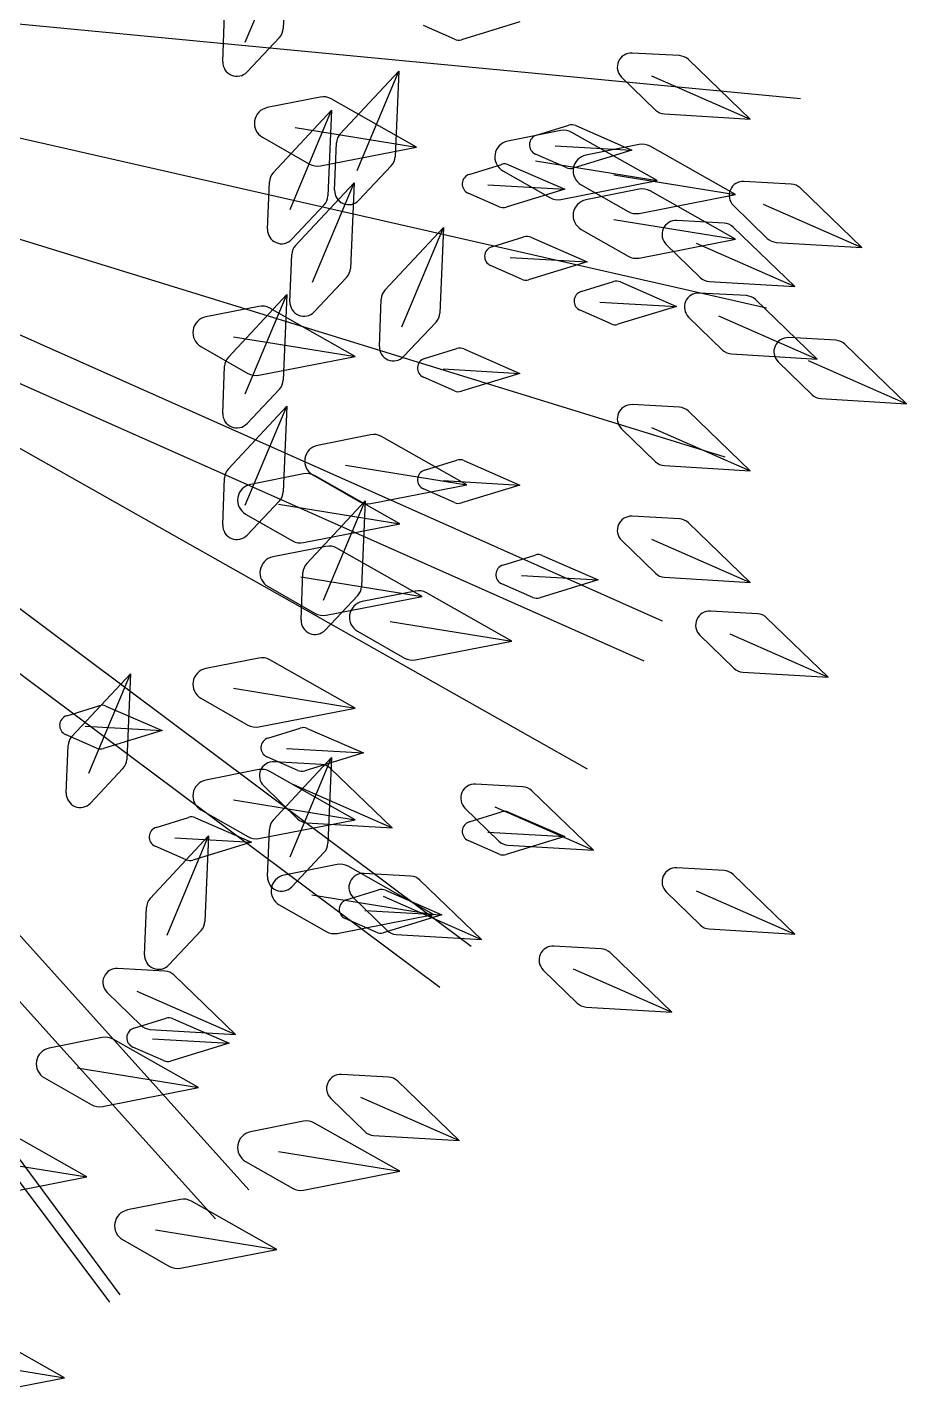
# Model space of a CAD drawing. Extents: x -12.91 to -11.7, y 14.08 to 15.22.
# Drawn here: x -12.0614 to -11.7969, y 14.2119 to 14.624 of the extents above; entities that cross this region are included whole.
import ezdxf

# ---------------------------------------------------------------- set-up
doc = ezdxf.new("R2010")
doc.units = 0
doc.header["$MEASUREMENT"] = 0
doc.layers.get('0').update_dxf_attribs({"linetype": 'CONTINUOUS'})

msp = doc.modelspace()

# ---------------------------------------------------------------- linework, layer by layer
at = {"color": 104}
for p, q in [((-12.33530428851363, 14.65236268075746), (-11.99477962485898, 14.27417172769461)), ((-11.83908811837591, 14.53942483931555), (-12.33530428851363, 14.65236268075746)), ((-11.82885327703006, 14.60243456740467), (-12.21049867129518, 14.63891987456681)), ((-12.32392600738291, 14.62374358559562), (-11.93733681258044, 14.33517609271335)), ((-12.03352623519254, 14.24258780345355), (-12.26178298204773, 14.55061903907354))]:
    msp.add_line(p, q, dxfattribs=at)
at = {"color": 102}
for p, q in [((-12.33530428851363, 14.65236268075746), (-11.87039541012623, 14.44537191204477)), ((-11.92792421877982, 14.3473595294305), (-12.33530428851363, 14.65236268075746))]:
    msp.add_line(p, q, dxfattribs=at)
at = {"color": 106}
for p, q in [((-11.99583853649932, 14.6195478064454), (-11.98331761372834, 14.64942293025334)), ((-11.98331761372834, 14.64942293025334), (-11.98442260184082, 14.62364788794802)), ((-12.00260508986734, 14.61362290017123), (-12.00205097803768, 14.6278484663945)), ((-11.93293064540732, 14.62038583255359), (-11.94223600064471, 14.62448648513795)), ((-11.91321293825304, 14.6256527875922), (-11.93083439993743, 14.62026181738037)), ((-11.9855642636074, 14.62093874175708), (-11.99531828468984, 14.61056893709944)), ((-11.86526726863991, 14.61545144981229), (-11.87948130583643, 14.61624827004938)), ((-11.96727853837166, 14.59193202454445), (-11.94967622866211, 14.6107928967265)), ((-11.96219715143308, 14.58091777291856), (-11.94967622866211, 14.6107928967265)), ((-11.94967622866211, 14.6107928967265), (-11.95078121677459, 14.58501785442119)), ((-11.84401567158463, 14.59635260030325), (-11.86257337597611, 14.61427424677582)), ((-11.88265918881285, 14.60901464855479), (-11.87245736741417, 14.59908506576185)), ((-11.8736727479667, 14.60938158146235), (-11.84401567158463, 14.59635260030325)), ((-11.97328048397963, 14.60298306710173), (-11.98923608595039, 14.59979943171247)), ((-11.94430338142064, 14.58792845877952), (-11.96996302769009, 14.60245097374517)), ((-11.98746335388394, 14.58017505944571), (-11.96986104417438, 14.59903593162777)), ((-11.98238196694536, 14.56916080781983), (-11.96986104417438, 14.59903593162777)), ((-11.96986104417438, 14.59903593162777), (-11.97096603228687, 14.57326088932245)), ((-11.90827234572422, 14.59149074252024), (-11.89856011072426, 14.59450362787971)), ((-11.89646339618336, 14.59438781434512), (-11.87957155318682, 14.58702275406536)), ((-11.8697681007398, 14.59789733302672), (-11.84401567158463, 14.59635260030325)), ((-11.99068352103483, 14.59088659787806), (-11.97655536893963, 14.58281739191974)), ((-11.98084504924296, 14.59386278820072), (-11.94430338142064, 14.58792845877952)), ((-11.90095144203642, 14.5929056711183), (-11.91690704400718, 14.58972203572904)), ((-11.87197433947744, 14.57785106279609), (-11.89763398574689, 14.59237357776174)), ((-11.97324001970195, 14.58227232448106), (-11.94430338142064, 14.58792845877952)), ((-11.96896370480111, 14.5749928666444), (-11.96840959297145, 14.58921843286766)), ((-11.90267154479899, 14.58834402608522), (-11.87957155318682, 14.58702275406536)), ((-11.87957155318682, 14.58702275406536), (-11.8971930148712, 14.58163178385353)), ((-11.87740244531699, 14.58870676703847), (-11.89335804728776, 14.5855231316492)), ((-11.84842534275801, 14.57365215871625), (-11.87408498902746, 14.5881746736819)), ((-11.95192287854118, 14.58230870823025), (-11.9616768996236, 14.5719389035726)), ((-11.9284571612365, 14.5797337774215), (-11.91874492623653, 14.58274666278097)), ((-11.91664821169563, 14.58263084924638), (-11.89975636869909, 14.57526578896662)), ((-11.89928926034109, 14.58175579902676), (-11.90859461557847, 14.58585645161112)), ((-11.90851600729975, 14.58378539221729), (-11.87197433947744, 14.57785106279609)), ((-11.91835447909162, 14.58080920189463), (-11.90422632699643, 14.57273999593631)), ((-11.90091097775874, 14.57219492849763), (-11.87197433947744, 14.57785106279609)), ((-11.88496701058033, 14.57958648813746), (-11.84842534275801, 14.57365215871625)), ((-11.98914852031339, 14.56323590154566), (-11.98859440848372, 14.57746146776892)), ((-11.98073506910696, 14.5583406796551), (-11.96313275939739, 14.57720155183715)), ((-11.97565368216837, 14.54732642802922), (-11.96313275939739, 14.57720155183715)), ((-11.96313275939739, 14.57720155183715), (-11.96423774750988, 14.55142650953184)), ((-11.91947407585337, 14.56999883392802), (-11.92877943109075, 14.57409948651238)), ((-11.92285636031126, 14.57658706098648), (-11.89975636869909, 14.57526578896662)), ((-11.89975636869909, 14.57526578896662), (-11.91737783038347, 14.5698748187548)), ((-11.89480548237219, 14.5766102978148), (-11.880677330277, 14.56854109185647)), ((-11.87740244531699, 14.57527023282442), (-11.89335804728776, 14.57208659743515)), ((-11.87736198103931, 14.56799602441779), (-11.84842534275801, 14.57365215871625)), ((-11.84842534275801, 14.5602156245022), (-11.87408498902746, 14.57473813946785)), ((-11.83162588357368, 14.57682141628545), (-11.8458399207702, 14.57761823652254)), ((-11.8103742865184, 14.55772256677641), (-11.82893199090988, 14.57564421324899)), ((-11.97210769405345, 14.57055174313151), (-11.98186171513588, 14.56018193847387)), ((-11.84901780374662, 14.57038461502795), (-11.83881598234794, 14.56045503223501)), ((-11.84003136290046, 14.57075154793552), (-11.8103742865184, 14.55772256677641)), ((-11.88496701058033, 14.56614995392341), (-11.84842534275801, 14.5602156245022)), ((-11.85181069908595, 14.56506445118672), (-11.86602473628247, 14.5658612714238)), ((-11.9538219688177, 14.54490414544106), (-11.93621965910815, 14.56376501762311)), ((-11.94874058187913, 14.53388989381517), (-11.93621965910815, 14.56376501762311)), ((-11.93621965910815, 14.56376501762311), (-11.93732464722063, 14.53798997531779)), ((-11.89480548237219, 14.56317376360075), (-11.880677330277, 14.55510455764242)), ((-11.83055910203067, 14.54596560167767), (-11.84911680642215, 14.56388724815025)), ((-11.92172887645952, 14.55789939763089), (-11.91201664145955, 14.56091228299036)), ((-11.90991992691865, 14.56079646945577), (-11.89302808392211, 14.55343140917602)), ((-11.87736198103931, 14.55455949020374), (-11.84842534275801, 14.5602156245022)), ((-11.86920261925889, 14.55862764992921), (-11.85900079786022, 14.54869806713627)), ((-11.86021617841274, 14.55899458283678), (-11.83055910203067, 14.54596560167767)), ((-11.83612671567356, 14.55926729949988), (-11.8103742865184, 14.55772256677641)), ((-11.98242023553641, 14.54140152175505), (-11.98186612370674, 14.55562708797832)), ((-11.91612807553428, 14.55475268119587), (-11.89302808392211, 14.55343140917602)), ((-11.89302808392211, 14.55343140917602), (-11.91064954560649, 14.54804043896419)), ((-11.91274579107639, 14.54816445413741), (-11.92205114631376, 14.55226510672177)), ((-11.96537940927647, 14.5487173633409), (-11.97513343035889, 14.53834755868325)), ((-11.89481577617027, 14.54446286341684), (-11.8851035411703, 14.54747574877631)), ((-11.8830068266294, 14.54735993524173), (-11.86611498363286, 14.53999487496197)), ((-11.85631153118584, 14.54751033440114), (-11.83055910203067, 14.54596560167767)), ((-12.00091992343789, 14.5247493534742), (-11.98331761372834, 14.54361022565626)), ((-11.99583853649932, 14.51373510184832), (-11.98331761372834, 14.54361022565626)), ((-11.98331761372834, 14.54361022565626), (-11.98442260184082, 14.51783518335094)), ((-11.95550713524715, 14.527964987541), (-11.95495302341749, 14.54219055376427)), ((-11.88921497524503, 14.54131614698182), (-11.86611498363286, 14.53999487496197)), ((-11.84508241430897, 14.54323007139611), (-11.85929645150549, 14.54402689163319)), ((-11.82383081725369, 14.52413122188707), (-11.84238852164517, 14.54205286835963)), ((-11.99178324770699, 14.53999931881976), (-12.00773884967775, 14.53681568343049)), ((-11.962806145148, 14.52494471049755), (-11.98846579141745, 14.53946722546319)), ((-11.88583269078713, 14.53472791992336), (-11.89513804602452, 14.53882857250772)), ((-11.86611498363286, 14.53999487496197), (-11.88373644531724, 14.53460390475014)), ((-11.86247433448191, 14.5367932701386), (-11.85227251308323, 14.52686368734567)), ((-11.85348789363576, 14.53716020304617), (-11.82383081725369, 14.52413122188707)), ((-11.93846630898721, 14.53528082912685), (-11.94822033006965, 14.52491102446921)), ((-11.99934781297032, 14.53087903991875), (-11.962806145148, 14.52494471049755)), ((-11.81816931401972, 14.52979353718206), (-11.83238335121624, 14.53059035741914)), ((-11.79691771696444, 14.51069468767301), (-11.81547542135592, 14.52861633414559)), ((-12.00918628476219, 14.52790284959609), (-11.99505813266699, 14.51983364363776)), ((-11.9917427834293, 14.51928857619909), (-11.962806145148, 14.52494471049755)), ((-11.94191373079046, 14.52430807144999), (-11.93220149579049, 14.52732095680945)), ((-11.93010478124959, 14.52720514327487), (-11.91321293825304, 14.51984008299511)), ((-11.84958324640885, 14.52567595461054), (-11.82383081725369, 14.52413122188707)), ((-12.00260508986734, 14.50781019557415), (-12.00205097803768, 14.52203576179742)), ((-11.93631292986522, 14.52116135501497), (-11.91321293825304, 14.51984008299511)), ((-11.83556123419266, 14.52335673592455), (-11.82535941279399, 14.51342715313162)), ((-11.82657479334651, 14.52372366883212), (-11.79691771696444, 14.51069468767301)), ((-11.93293064540732, 14.51457312795651), (-11.94223600064471, 14.51867378054087)), ((-11.91321293825304, 14.51984008299511), (-11.93083439993743, 14.51444911278329)), ((-11.9855642636074, 14.51512603716), (-11.99531828468984, 14.50475623250236)), ((-11.82267014611961, 14.51223942039649), (-11.79691771696444, 14.51069468767301)), ((-12.00091992343789, 14.49115800858485), (-11.98331761372834, 14.51001888076691)), ((-11.99583853649932, 14.48014375695897), (-11.98331761372834, 14.51001888076691)), ((-11.98331761372834, 14.51001888076691), (-11.98442260184082, 14.48424383846159)), ((-11.86526726863991, 14.50963874521521), (-11.87948130583643, 14.51043556545229)), ((-11.84401567158463, 14.49053989570616), (-11.86257337597611, 14.50846154217873)), ((-11.8736727479667, 14.50356887686527), (-11.84401567158463, 14.49053989570616)), ((-11.95814186264075, 14.50136928529292), (-11.97409746461152, 14.49818564990366)), ((-11.92916476008177, 14.48631467697071), (-11.95482440635122, 14.50083719193636)), ((-11.88265918881285, 14.5032019439577), (-11.87245736741417, 14.49327236116476)), ((-11.96570642790409, 14.49224900639191), (-11.92916476008177, 14.48631467697071)), ((-11.94191373079046, 14.49071672656064), (-11.93220149579049, 14.49372961192011)), ((-11.93010478124959, 14.49361379838552), (-11.91321293825304, 14.48624873810576)), ((-11.8697681007398, 14.49208462842963), (-11.84401567158463, 14.49053989570616)), ((-12.00260508986734, 14.4742188506848), (-12.00205097803768, 14.48844441690807)), ((-11.97832667815303, 14.48961232019419), (-11.99428228012379, 14.48642868480492)), ((-11.97554489969595, 14.48927281606925), (-11.96141674760076, 14.48120361011092)), ((-11.94934957559404, 14.47455771187197), (-11.97500922186349, 14.48908022683762)), ((-11.93631292986522, 14.48757001012562), (-11.91321293825304, 14.48624873810576)), ((-11.95810139836307, 14.48065854267225), (-11.92916476008177, 14.48631467697071)), ((-11.93293064540732, 14.48098178306717), (-11.94223600064471, 14.48508243565152)), ((-11.91321293825304, 14.48624873810576), (-11.93083439993743, 14.48085776789394)), ((-11.9855642636074, 14.48153469227066), (-11.99531828468984, 14.47116488761301)), ((-11.98589124341636, 14.48049204129317), (-11.94934957559404, 14.47455771187197)), ((-11.97737092671847, 14.46260537104145), (-11.95976861700891, 14.4814662432235)), ((-11.97228953977988, 14.45159111941556), (-11.95976861700891, 14.4814662432235)), ((-11.95976861700891, 14.4814662432235), (-11.9608736051214, 14.45569120091818)), ((-11.99572971520823, 14.47751585097052), (-11.98160156311303, 14.46944664501219)), ((-11.86526726863991, 14.47604740032586), (-11.87948130583643, 14.47684422056294)), ((-11.84401567158463, 14.45694855081681), (-11.86257337597611, 14.47487019728939)), ((-11.97828621387535, 14.46890157757351), (-11.94934957559404, 14.47455771187197)), ((-11.97159839337605, 14.46777794040358), (-11.98755399534681, 14.46459430501431)), ((-11.94262129081706, 14.45272333208136), (-11.96828093708651, 14.46724584704701)), ((-11.88265918881285, 14.46961059906836), (-11.87245736741417, 14.45968101627541)), ((-11.8736727479667, 14.46997753197592), (-11.84401567158463, 14.45694855081681)), ((-11.91836473407103, 14.46216408901723), (-11.90865249907106, 14.4651769743767)), ((-11.90655578453016, 14.46506116084212), (-11.88966394153362, 14.45769610056235)), ((-11.97916295863938, 14.45865766150257), (-11.94262129081706, 14.45272333208136)), ((-11.97905609314792, 14.44566621314139), (-11.97850198131825, 14.45989177936466)), ((-11.91276393314579, 14.45901737258222), (-11.88966394153362, 14.45769610056235)), ((-11.8697681007398, 14.45849328354028), (-11.84401567158463, 14.45694855081681)), ((-11.98900143043124, 14.4556814711799), (-11.97487327833605, 14.44761226522158)), ((-11.9446852930868, 14.45434140618953), (-11.96064089505756, 14.45115777080026)), ((-11.9093816486879, 14.45242914552376), (-11.91868700392528, 14.45652979810811)), ((-11.88966394153362, 14.45769610056235), (-11.907285403218, 14.45230513035053)), ((-11.96201526688798, 14.45298205472725), (-11.97176928797041, 14.4426122500696)), ((-11.97155792909837, 14.4470671977829), (-11.94262129081706, 14.45272333208136)), ((-11.91570819052781, 14.43928679786731), (-11.94136783679726, 14.45380931283296)), ((-11.84171827192048, 14.44749476278245), (-11.855932309117, 14.44829158301953)), ((-11.8204666748652, 14.4283959132734), (-11.83902437925668, 14.44631755974598)), ((-11.962088330142, 14.44224493696586), (-11.9479601780468, 14.43417573100753)), ((-11.95224985835013, 14.44522112728852), (-11.91570819052781, 14.43928679786731)), ((-11.94464482880911, 14.43363066356885), (-11.91570819052781, 14.43928679786731)), ((-11.85911019209342, 14.44105796152494), (-11.84890837069474, 14.43112837873201)), ((-11.85012375124727, 14.44142489443251), (-11.8204666748652, 14.4283959132734)), ((-11.99178324770699, 14.43418661422268), (-12.00773884967775, 14.43100297883341)), ((-11.962806145148, 14.41913200590045), (-11.98846579141745, 14.43365452086611)), ((-12.04801791687676, 14.41053880330056), (-12.0304156071672, 14.42939967548261)), ((-12.04293652993818, 14.39952455167467), (-12.0304156071672, 14.42939967548261)), ((-12.0304156071672, 14.42939967548261), (-12.03152059527969, 14.40362463317729)), ((-11.84621910402036, 14.42994064599688), (-11.8204666748652, 14.4283959132734)), ((-12.00918628476219, 14.422090144999), (-11.99505813266699, 14.41402093904068)), ((-11.99934781297032, 14.42506633532166), (-11.962806145148, 14.41913200590045)), ((-12.04956628722214, 14.41681577902915), (-12.03985405222217, 14.41982866438862)), ((-12.03775733768127, 14.41971285085403), (-12.02086549468473, 14.41234779057427)), ((-11.9917427834293, 14.41347587160199), (-11.962806145148, 14.41913200590045)), ((-12.0439654862969, 14.41366906259413), (-12.02086549468473, 14.41234779057427)), ((-11.98901172422932, 14.41009752127634), (-11.97929948922935, 14.41311040663581)), ((-11.97720277468845, 14.41299459310123), (-11.96031093169191, 14.40562953282146)), ((-12.04058320183901, 14.40708083553567), (-12.04988855707639, 14.41118148812003)), ((-12.02086549468473, 14.41234779057427), (-12.03848695636911, 14.40695682036244)), ((-12.04970308330621, 14.3935996454005), (-12.04914897147655, 14.40782521162377)), ((-11.98341092330408, 14.40695080484133), (-11.96031093169191, 14.40562953282146)), ((-11.96031093169191, 14.40562953282146), (-11.97793239337629, 14.40023856260964)), ((-12.03266225704627, 14.40091548698636), (-12.0424162781287, 14.39054568232871)), ((-11.99178324770699, 14.40059526933333), (-12.00773884967775, 14.39741163394407)), ((-11.98002863884619, 14.40036257778287), (-11.98933399408357, 14.40446323036722)), ((-11.98746335388394, 14.38534528527933), (-11.96986104417438, 14.40420615746138)), ((-11.97291982507159, 14.40214645279436), (-11.98713386226811, 14.40294327303145)), ((-11.98238196694536, 14.37433103365344), (-11.96986104417438, 14.40420615746138)), ((-11.96986104417438, 14.40420615746138), (-11.97096603228687, 14.37843111515606)), ((-11.95166822801631, 14.38304760328532), (-11.97022593240779, 14.40096924975789)), ((-11.962806145148, 14.38554066101111), (-11.98846579141745, 14.40006317597676)), ((-11.99031174524453, 14.39570965153686), (-11.98010992384586, 14.38578006874392)), ((-11.98132530439838, 14.39607658444442), (-11.95166822801631, 14.38304760328532)), ((-11.91236526207877, 14.39542819504156), (-11.92657929927529, 14.39622501527864)), ((-11.89111366502349, 14.37632934553251), (-11.90967136941497, 14.39425099200509)), ((-12.00918628476219, 14.38849880010966), (-11.99505813266699, 14.38042959415133)), ((-11.99934781297032, 14.39147499043232), (-11.962806145148, 14.38554066101111)), ((-11.92975718225171, 14.38899139378405), (-11.91955536085304, 14.37906181099111)), ((-11.92077074140556, 14.38935832669162), (-11.89111366502349, 14.37632934553251)), ((-12.02265314811422, 14.38322445284824), (-12.01294091311426, 14.38623733820771)), ((-12.01084419857335, 14.38612152467312), (-11.99395235557681, 14.37875646439337)), ((-11.9917427834293, 14.37988452671265), (-11.962806145148, 14.38554066101111)), ((-11.97742065717147, 14.38459233600879), (-11.95166822801631, 14.38304760328532)), ((-11.9284571612365, 14.38490400325512), (-11.91874492623653, 14.38791688861459)), ((-11.91664821169563, 14.38780107508), (-11.89975636869909, 14.38043601480024)), ((-12.02446892015733, 14.36183135508185), (-12.00686661044777, 14.3806922272639)), ((-12.01938753321875, 14.35081710345597), (-12.00686661044777, 14.3806922272639)), ((-12.01705234718898, 14.38007773641323), (-11.99395235557681, 14.37875646439337)), ((-12.00686661044777, 14.3806922272639), (-12.00797159856026, 14.35491718495859)), ((-11.98914852031339, 14.36840612737928), (-11.98859440848372, 14.38263169360254)), ((-11.92285636031126, 14.38175728682009), (-11.89975636869909, 14.38043601480024)), ((-11.89975636869909, 14.38043601480024), (-11.91737783038347, 14.37504504458841)), ((-12.01367006273109, 14.37348950935477), (-12.02297541796847, 14.37759016193912)), ((-11.99395235557681, 14.37875646439337), (-12.0115738172612, 14.37336549418155)), ((-11.91947407585337, 14.37516905976164), (-11.92877943109075, 14.379269712346)), ((-11.91686609417866, 14.37787407825599), (-11.89111366502349, 14.37632934553251)), ((-11.96823425098756, 14.37204263178992), (-11.98418985295832, 14.36885899640065)), ((-11.97210769405345, 14.37572196896513), (-11.98186171513588, 14.36535216430748)), ((-11.93925714842857, 14.3569880234677), (-11.96491679469802, 14.37151053843336)), ((-11.94600668596367, 14.36855512661346), (-11.96022072316019, 14.36935194685055)), ((-11.85181069908595, 14.37023467702033), (-11.86602473628247, 14.37103149725742)), ((-11.83055910203067, 14.35113582751129), (-11.84911680642215, 14.36905747398386)), ((-11.96546272750989, 14.36139007305764), (-11.95575049250992, 14.36440295841711)), ((-11.95365377796902, 14.36428714488252), (-11.93676193497248, 14.35692208460276)), ((-11.92475508890839, 14.34945627710442), (-11.94331279329987, 14.36737792357699)), ((-11.86920261925889, 14.36379787576283), (-11.85900079786022, 14.35386829296989)), ((-11.86021617841274, 14.3641648086704), (-11.83055910203067, 14.35113582751129)), ((-11.98563728804276, 14.35994616256625), (-11.97150913594756, 14.35187695660793)), ((-11.97579881625089, 14.3629223528889), (-11.93925714842857, 14.3569880234677)), ((-11.96339860613662, 14.36211832535596), (-11.95319678473794, 14.35218874256302)), ((-11.95441216529047, 14.36248525826352), (-11.92475508890839, 14.34945627710442)), ((-12.02615408658678, 14.34489219718179), (-12.02559997475711, 14.35911776340507)), ((-11.96819378670988, 14.35133188916924), (-11.93925714842857, 14.3569880234677)), ((-11.95647964212676, 14.35165512956416), (-11.96578499736414, 14.35575578214851)), ((-11.95986192658465, 14.35824335662262), (-11.93676193497248, 14.35692208460276)), ((-11.93676193497248, 14.35692208460276), (-11.95438339665686, 14.35153111439094)), ((-12.00911326032684, 14.35220803876765), (-12.01886728140927, 14.34183823411)), ((-11.85631153118584, 14.35268056023476), (-11.83055910203067, 14.35113582751129)), ((-11.95050751806356, 14.35100100982789), (-11.92475508890839, 14.34945627710442)), ((-11.88881626535934, 14.34672074682286), (-11.90303030255586, 14.34751756705994)), ((-11.86756466830406, 14.32762189731381), (-11.88612237269554, 14.34554354378638)), ((-12.02001781851045, 14.34000248907005), (-12.03423185570697, 14.34079930930713)), ((-11.99876622145517, 14.320903639561), (-12.01732392584666, 14.33882528603358)), ((-11.90620818553229, 14.34028394556535), (-11.89600636413361, 14.33035436277241)), ((-11.89722174468613, 14.34065087847291), (-11.86756466830406, 14.32762189731381)), ((-12.0374097386834, 14.33356568781255), (-12.02720791728472, 14.32363610501961)), ((-12.02842329783724, 14.33393262072011), (-11.99876622145517, 14.320903639561)), ((-11.89331709745923, 14.32916663003729), (-11.86756466830406, 14.32762189731381)), ((-12.0293814328912, 14.3227600395308), (-12.01966919789123, 14.32577292489027)), ((-12.02451865061034, 14.32244837228448), (-11.99876622145517, 14.320903639561)), ((-12.01757248335033, 14.32565711135568), (-12.00068064035379, 14.31829205107593)), ((-12.03888124114585, 14.31997606404903), (-12.05483684311661, 14.31679242865976)), ((-12.00990413858686, 14.30492145572681), (-12.03556378485631, 14.31944397069247)), ((-12.02378063196596, 14.31961332309578), (-12.00068064035379, 14.31829205107593)), ((-12.00068064035379, 14.31829205107593), (-12.01830210203817, 14.3129010808641)), ((-12.02039834750807, 14.31302509603732), (-12.02970370274545, 14.31712574862168)), ((-12.04644580640918, 14.31085578514802), (-12.00990413858686, 14.30492145572681)), ((-12.05628427820105, 14.30787959482536), (-12.04215612610585, 14.29981038886704)), ((-11.95273497074065, 14.30809071329602), (-11.96694900793717, 14.3088875335331)), ((-11.93148337368537, 14.28899186378698), (-11.95004107807685, 14.30691351025954)), ((-12.03884077686817, 14.29926532142835), (-12.00990413858686, 14.30492145572681)), ((-11.97012689091359, 14.30165391203851), (-11.95992506951492, 14.29172432924558)), ((-11.96114045006744, 14.30202084494608), (-11.93148337368537, 14.28899186378698)), ((-11.97832667815303, 14.2947825460278), (-11.99428228012379, 14.29159891063854)), ((-11.94934957559404, 14.27972793770559), (-11.97500922186349, 14.29425045267123)), ((-12.04354556247177, 14.27804838729871), (-12.06920520874122, 14.29257090226437)), ((-11.95723580284054, 14.29053659651045), (-11.93148337368537, 14.28899186378698)), ((-11.98589124341636, 14.28566226712679), (-11.94934957559404, 14.27972793770559)), ((-12.08008723029408, 14.28398271671992), (-12.04354556247177, 14.27804838729871)), ((-11.99572971520823, 14.28268607680413), (-11.98160156311303, 14.2746168708458)), ((-12.07248220075307, 14.27239225300025), (-12.04354556247177, 14.27804838729871)), ((-11.97828621387535, 14.27407180340713), (-11.94934957559404, 14.27972793770559)), ((-12.01533224442642, 14.27126861583032), (-12.03128784639718, 14.26808498044106)), ((-11.98635514186743, 14.25621400750811), (-12.01201478813688, 14.27073652247376)), ((-12.02289680968975, 14.26214833692932), (-11.98635514186743, 14.25621400750811)), ((-12.03273528148162, 14.25917214660665), (-12.01860712938642, 14.25110294064833)), ((-12.01529178014874, 14.25055787320965), (-11.98635514186743, 14.25621400750811)), ((-12.05027384724874, 14.21758397398127), (-12.07593349351819, 14.23210648894692)), ((-12.08681551507106, 14.22351830340248), (-12.05027384724874, 14.21758397398127)), ((-12.07921048553005, 14.21192783968281), (-12.05027384724874, 14.21758397398127))]:
    msp.add_line(p, q, dxfattribs=at)
at = {"color": 1}
for p, q in [((-11.85146456979417, 14.4946142413827), (-12.30927718364202, 14.63589733225298)), ((-12.03659193975263, 14.24034766133051), (-12.32392600738291, 14.62374358559562)), ((-12.22675636567894, 14.58931904843958), (-11.87595483077451, 14.43331127306858)), ((-11.89294586067454, 14.40075889530219), (-12.22675636567894, 14.58931904843958)), ((-12.26178298204773, 14.55061903907354), (-12.00476391214987, 14.26541500583357))]:
    msp.add_line(p, q, dxfattribs=at)
at = {"color": 106}
for centre, radius, start, end in [((-11.98863649806173, 14.62382853964885), 0.00421776675476566, 316.7526883124895, 357.5452062819638), ((-11.93171575596912, 14.62314270540837), 0.003012690539117298, 246.2180336944985, 287.0105516639754), ((-11.87971737768361, 14.61203711504385), 0.004217766754767047, 86.79143171062852, 225.774767765787), ((-11.86550334045293, 14.61124029480485), 0.004217766754763009, 45.99891420598718, 86.79143217546063), ((-11.99839051916761, 14.61345873496628), 0.00421776675476827, 177.7693527220791, 316.7526887772802), ((-11.9723372767876, 14.59825594332916), 0.004820304862587395, 60.49156767145865, 101.2840856409116), ((-11.98829287879671, 14.59507230793225), 0.004820304862590908, 101.2840851760771, 240.2674212312843), ((-11.86951555630946, 14.60210753227477), 0.004217766754764474, 225.7747682305688, 266.5672852704965), ((-11.897667491186, 14.59162620982798), 0.003012690539120383, 66.4421805992645, 107.2346976391544), ((-11.96419502227304, 14.58905426762853), 0.004217766754766517, 136.9768352174538, 177.7693522573892), ((-11.90737972616263, 14.58861332447575), 0.003012690539118324, 107.2346981039544, 246.2180341591819), ((-11.9000082348444, 14.58817854734573), 0.004820304862587395, 60.49156767145865, 101.2840856409116), ((-11.91596383685351, 14.58499491194882), 0.004820304862590908, 101.2840851760771, 240.2674212312843), ((-11.87645923812498, 14.58397964326589), 0.004820304862594143, 60.49156767131694, 101.2840856407759), ((-11.97416472673547, 14.58700310199331), 0.004820304862590078, 240.2674216960234, 281.059938735938), ((-11.9549951129955, 14.58519850612201), 0.00421776675476566, 316.7526883124895, 357.5452062819638), ((-11.91785230669828, 14.57986924472924), 0.003012690539120383, 66.4421805992645, 107.2346976391544), ((-11.89807437090289, 14.58451267188154), 0.003012690539123848, 246.2180336944914, 287.0105516639373), ((-11.89241484013408, 14.58079600786898), 0.004820304862587549, 101.284085176085, 240.2674212312995), ((-11.98437983778531, 14.57729730252979), 0.004217766754770206, 136.9768352173858, 177.769352257298), ((-11.9275645416749, 14.57685635937701), 0.003012690539116943, 107.2346981039544, 246.2180341592415), ((-11.84607599261739, 14.57340708151701), 0.00421776675476724, 86.79143171058205, 225.7747677658203), ((-11.96474913410137, 14.57482870143945), 0.004217766754765775, 177.769352722081, 316.7526887772484), ((-11.87645923812498, 14.57054310905184), 0.004820304862594143, 60.49156767131694, 101.2840856407759), ((-11.8318619553867, 14.57261026127802), 0.004217766754763009, 45.99891420598718, 86.79143217546063), ((-11.97517992850777, 14.57344154102327), 0.00421776675476566, 316.7526883124895, 357.5452062819638), ((-11.91825918641516, 14.5727557067828), 0.003012690539117298, 246.2180336944985, 287.0105516639754), ((-11.90183568479227, 14.57692570600988), 0.004820304862593051, 240.2674216960436, 281.0599387359701), ((-11.89241484013408, 14.56735947365493), 0.004820304862587549, 101.284085176085, 240.2674212312995), ((-11.87828668807285, 14.57272680193005), 0.004820304862592628, 240.2674216961345, 281.0599387360578), ((-11.86626080812965, 14.56165011641827), 0.004217766754767047, 86.79143171062852, 225.774767765787), ((-11.98493394961365, 14.56307173634071), 0.004217766754765775, 177.7693527220791, 316.7526887772484), ((-11.85204677089897, 14.56085329617928), 0.004217766754763009, 45.99891420598718, 86.79143217546063), ((-11.97765155300834, 14.55546292273918), 0.004217766754759939, 136.9768352173903, 177.7693522572926), ((-11.92083625689792, 14.5550219795864), 0.003012690539118324, 107.2346981039544, 246.2180341591819), ((-11.91112402192129, 14.55803486493863), 0.003012690539120383, 66.4421805992645, 107.2346976391544), ((-11.83587417124322, 14.56347749874793), 0.004217766754764474, 225.7747682305688, 266.5672852704965), ((-11.87828668807285, 14.559290267716), 0.004820304862592628, 240.2674216961345, 281.0599387360578), ((-11.96845164373079, 14.55160716123267), 0.00421776675476566, 316.7526883124895, 357.5452062819638), ((-11.95073845271908, 14.54202638852513), 0.004217766754770206, 136.9768352173858, 177.769352257298), ((-11.91153090163818, 14.5509213269922), 0.003012690539123848, 246.2180336944914, 287.0105516639373), ((-11.88421092163204, 14.54459833072458), 0.003012690539121397, 66.4421805992645, 107.2346976392166), ((-11.8560589867555, 14.5517205336492), 0.004217766754764474, 225.7747682305688, 266.5672852704965), ((-11.97820566483666, 14.5412373565501), 0.004217766754765775, 177.769352722081, 316.7526887772484), ((-11.89392315660867, 14.54158544537236), 0.003012690539118324, 107.2346981039544, 246.2180341591819), ((-11.85953252335268, 14.53981573662767), 0.00421776675476724, 86.79143171058205, 225.7747677658203), ((-11.845318486122, 14.53901891638867), 0.004217766754767684, 45.99891420585445, 86.79143217532388), ((-12.00679564252408, 14.53208855965027), 0.004820304862587549, 101.284085176085, 240.2674212312995), ((-11.99084004051497, 14.53527219504718), 0.004820304862594143, 60.49156767131694, 101.2840856407759), ((-11.94153854344154, 14.53817062701862), 0.00421776675476566, 316.7526883124895, 357.5452062819638), ((-11.88461780134893, 14.53748479277814), 0.003012690539117298, 246.2180336944985, 287.0105516639754), ((-11.83261942306343, 14.52637920241362), 0.00421776675476724, 86.79143171058205, 225.7747677658203), ((-11.81840538583274, 14.52558238217462), 0.004217766754763009, 45.99891420598718, 86.79143217546063), ((-11.99783640733927, 14.52187159655828), 0.004217766754770206, 136.9768352173858, 177.769352257298), ((-11.95129256454741, 14.52780082233605), 0.004217766754765775, 177.769352722081, 316.7526887772484), ((-11.94102111122886, 14.5214306534055), 0.00301269053911519, 107.2346981039737, 246.2180341591556), ((-11.93130887625222, 14.52444353875773), 0.003012690539116885, 66.44218059944362, 107.2346976393796), ((-11.84933070197851, 14.52988615385859), 0.004217766754764474, 225.7747682305688, 266.5672852704965), ((-11.99266749046284, 14.52401935371134), 0.004820304862592628, 240.2674216961345, 281.0599387360578), ((-11.98863649806173, 14.51801583505176), 0.00421776675476566, 316.7526883124895, 357.5452062819638), ((-11.93171575596912, 14.51733000081129), 0.003012690539117298, 246.2180336944985, 287.0105516639754), ((-11.82241760168926, 14.51644961964454), 0.004217766754766863, 225.7747682305355, 266.5672852704502), ((-11.99839051916761, 14.5076460303692), 0.00421776675476827, 177.7693527220791, 316.7526887772802), ((-11.87971737768361, 14.50622441044676), 0.004217766754767047, 86.79143171062852, 225.774767765787), ((-11.86550334045294, 14.50542759020776), 0.004217766754767684, 45.99891420585445, 86.79143217532388), ((-11.95719865544874, 14.49664216152035), 0.004820304862592456, 60.49156767135237, 101.2840856408159), ((-11.97315425745785, 14.49345852612343), 0.004820304862587549, 101.284085176085, 240.2674212312995), ((-11.99783640733928, 14.48828025166893), 0.004217766754760073, 136.9768352173245, 177.7693522572461), ((-11.93130887625223, 14.49085219386838), 0.003012690539120383, 66.4421805992645, 107.2346976391544), ((-11.86951555630946, 14.49629482767769), 0.004217766754764474, 225.7747682305688, 266.5672852704965), ((-11.97738347096101, 14.48488519642162), 0.004820304862586495, 60.49156767131227, 101.2840856407919), ((-11.94102111122886, 14.48783930851615), 0.003012690539118324, 107.2346981039544, 246.2180341591819), ((-11.99333907297012, 14.4817015610247), 0.004820304862586879, 101.2840851760451, 240.2674212312995), ((-11.98863649806173, 14.48442449016242), 0.00421776675476566, 316.7526883124895, 357.5452062819638), ((-11.95902610539661, 14.4853893201845), 0.004820304862587955, 240.2674216961497, 281.0599387360657), ((-11.93171575596911, 14.48373865592194), 0.003012690539118569, 246.218033694353, 287.0105516638318), ((-11.87971737768362, 14.47263306555742), 0.00421776675476382, 86.79143171057946, 225.7747677657879), ((-11.86550334045293, 14.47183624531842), 0.004217766754763009, 45.99891420598718, 86.79143217546063), ((-11.99839051916761, 14.47405468547985), 0.00421776675476827, 177.7693527220791, 316.7526887772802), ((-11.97921092090889, 14.47363235508576), 0.004820304862587955, 240.2674216961497, 281.0599387360657), ((-11.97065518618403, 14.463050816631), 0.004820304862592061, 60.49156767144328, 101.2840856409037), ((-11.98661078819314, 14.45986718123409), 0.004820304862590908, 101.2840851760771, 240.2674212313197), ((-11.97428741061984, 14.45972761412552), 0.004217766754766517, 136.9768352174538, 177.7693522573892), ((-11.9077598795328, 14.46229955632497), 0.003012690539120383, 66.4421805992645, 107.2346976391544), ((-11.91747211450943, 14.45928667097275), 0.003012690539118324, 107.2346981039544, 246.2180341591819), ((-11.86951555630946, 14.46270348278834), 0.004217766754764474, 225.7747682305688, 266.5672852704965), ((-11.9650875013423, 14.45587185261901), 0.004217766754755541, 316.7526883124277, 357.5452062819112), ((-11.94374208589478, 14.44961428241696), 0.004820304862586495, 60.49156767131227, 101.2840856407919), ((-11.95969768790389, 14.44643064702004), 0.004820304862587549, 101.284085176085, 240.2674212312641), ((-11.90816675924968, 14.45518601837854), 0.003012690539121844, 246.2180336943197, 287.0105516638128), ((-11.97248263613189, 14.45179797529515), 0.004820304862590078, 240.2674216960234, 281.059938735938), ((-11.85616838096419, 14.444080428014), 0.00421776675476724, 86.79143171058205, 225.7747677658203), ((-11.8419543437335, 14.44328360777501), 0.004217766754763009, 45.99891420598718, 86.79143217546063), ((-11.97484152244818, 14.44550204793644), 0.004217766754765775, 177.769352722081, 316.7526887772484), ((-11.99084004051497, 14.4294594904501), 0.004820304862594143, 60.49156767131694, 101.2840856407759), ((-11.94556953584265, 14.43836144108111), 0.004820304862592628, 240.2674216961345, 281.0599387360578), ((-12.00679564252407, 14.42627585505318), 0.004820304862591577, 101.284085176117, 240.2674212312843), ((-11.84596655959003, 14.43415084524493), 0.004217766754764474, 225.7747682305688, 266.5672852704965), ((-12.03896143268392, 14.41695124633689), 0.003012690539120383, 66.4421805992645, 107.2346976391544), ((-12.04867366766054, 14.41393836098466), 0.003012690539118324, 107.2346981039544, 246.2180341591819), ((-11.99266749046283, 14.41820664911425), 0.00482030486259475, 240.2674216960082, 281.0599387359301), ((-11.97840686969109, 14.41023298858408), 0.003012690539120383, 66.4421805992645, 107.2346976391544), ((-12.04493440077814, 14.40766104638463), 0.004217766754770206, 136.9768352173858, 177.769352257298), ((-11.98811910466772, 14.40722010323186), 0.003012690539118324, 107.2346981039544, 246.2180341591819), ((-12.03936831240079, 14.40983770839045), 0.003012690539117568, 246.2180336942934, 287.0105516637695), ((-12.03573449150059, 14.40380528487812), 0.004217766754758964, 316.7526883124597, 357.5452062819133), ((-11.99084004051496, 14.39586814556075), 0.004820304862590375, 60.49156767147872, 101.2840856409436), ((-11.9873699341153, 14.39873211802592), 0.00421776675476382, 86.79143171057946, 225.7747677657879), ((-11.97315589688461, 14.39793529778693), 0.004217766754758166, 45.99891420598833, 86.79143217545803), ((-12.00679564252407, 14.39268451016384), 0.004820304862591577, 101.284085176117, 240.2674212312843), ((-11.97881374940797, 14.40311945063765), 0.003012690539118569, 246.218033694353, 287.0105516638318), ((-12.04548851260647, 14.39343548019555), 0.00421776675476827, 177.7693527220791, 316.7526887772802), ((-11.92681537112248, 14.39201386027312), 0.004217766754767047, 86.79143171062852, 225.774767765787), ((-11.91260133389179, 14.39121704003412), 0.004217766754763009, 45.99891420598718, 86.79143217546063), ((-12.012048293576, 14.38335992015598), 0.003012690539120383, 66.4421805992645, 107.2346976391544), ((-11.98437983778531, 14.3824675283634), 0.004217766754770206, 136.9768352173858, 177.769352257298), ((-11.97716811274113, 14.38880253525684), 0.004217766754766863, 225.7747682305355, 266.5672852704502), ((-11.9275645416749, 14.38202658521063), 0.003012690539116943, 107.2346981039544, 246.2180341592415), ((-11.91785230669828, 14.38503947056286), 0.003012690539120383, 66.4421805992645, 107.2346976391544), ((-12.02176052855262, 14.38034703480375), 0.003012690539116943, 107.2346981039544, 246.2180341592415), ((-11.99266749046283, 14.38461530422491), 0.00482030486259475, 240.2674216960082, 281.0599387359301), ((-11.97517992850777, 14.37861176685689), 0.00421776675476566, 316.7526883124895, 357.5452062819638), ((-11.91661354974832, 14.38208427750404), 0.004217766754764474, 225.7747682305688, 266.5672852704965), ((-12.01245517329289, 14.37624638220955), 0.003012690539117298, 246.2180336944985, 287.0105516639754), ((-11.96729104379554, 14.36731550801735), 0.004820304862592061, 60.49156767144328, 101.2840856409037), ((-11.91825918641516, 14.37792593261642), 0.003012690539117298, 246.2180336944985, 287.0105516639754), ((-11.98493394961365, 14.36824196217433), 0.004217766754765775, 177.7693527220791, 316.7526887772484), ((-11.98324664580465, 14.36413187262043), 0.004820304862587549, 101.284085176085, 240.2674212312995), ((-11.96045679500738, 14.36514079184502), 0.004217766754767047, 86.79143171062852, 225.774767765787), ((-11.94624275777671, 14.36434397160602), 0.004217766754767684, 45.99891420585445, 86.79143217532388), ((-11.86626080812965, 14.36682034225189), 0.004217766754767047, 86.79143171062852, 225.774767765787), ((-11.85204677089897, 14.36602352201289), 0.004217766754763009, 45.99891420598718, 86.79143217546063), ((-11.95485787297167, 14.36152554036538), 0.003012690539120383, 66.4421805992645, 107.2346976391544), ((-12.02138540405871, 14.35895359816593), 0.004217766754759939, 136.9768352173903, 177.7693522572926), ((-11.96457010794829, 14.35851265501315), 0.003012690539118324, 107.2346981039544, 246.2180341591819), ((-12.01218549478117, 14.35509783665942), 0.00421776675476566, 316.7526883124895, 357.5452062819638), ((-11.9691184937434, 14.3560626666815), 0.004820304862590078, 240.2674216960234, 281.059938735938), ((-11.95526475268855, 14.35441200241895), 0.003012690539123848, 246.2180336944914, 287.0105516639373), ((-11.95025497363322, 14.35521120907594), 0.004217766754764474, 225.7747682305688, 266.5672852704965), ((-11.8560589867555, 14.35689075948281), 0.004217766754764474, 225.7747682305688, 266.5672852704965), ((-11.90326637440305, 14.34330641205442), 0.00421776675476724, 86.79143171058205, 225.7747677658203), ((-12.02193951588704, 14.34472803197684), 0.004217766754765775, 177.769352722081, 316.7526887772484), ((-11.88905233717237, 14.34250959181542), 0.004217766754767684, 45.99891420585445, 86.79143217532388), ((-12.03446792755416, 14.33658815430161), 0.00421776675476382, 86.79143171057946, 225.7747677657879), ((-12.02025389032347, 14.33579133406261), 0.004217766754758166, 45.99891420598833, 86.79143217545803), ((-11.89306455302889, 14.33337682928534), 0.004217766754764474, 225.7747682305688, 266.5672852704965), ((-12.0284888133296, 14.31988262148631), 0.003012690539116943, 107.2346981039544, 246.2180341592415), ((-12.02426610618, 14.32665857153253), 0.004217766754766863, 225.7747682305355, 266.5672852704502), ((-12.01877657835298, 14.32289550683854), 0.003012690539120383, 66.4421805992645, 107.2346976391544), ((-12.03793803395382, 14.31524894027645), 0.004820304862590375, 60.49156767147872, 101.2840856409436), ((-12.05389363596294, 14.31206530487954), 0.004820304862587549, 101.284085176085, 240.2674212312995), ((-12.01918345806986, 14.3157819688921), 0.003012690539117298, 246.2180336944985, 287.0105516639754), ((-11.96718507978436, 14.30467637852758), 0.004217766754767047, 86.79143171062852, 225.774767765787), ((-11.95297104255368, 14.30387955828858), 0.004217766754767684, 45.99891420585445, 86.79143217532388), ((-12.03976548390169, 14.30399609894061), 0.00482030486259475, 240.2674216960082, 281.0599387359301), ((-11.97738347096101, 14.29005542225523), 0.004820304862586495, 60.49156767131227, 101.2840856407919), ((-11.99333907297012, 14.28687178685831), 0.004820304862586879, 101.2840851760451, 240.2674212312995), ((-11.9569832584102, 14.2947467957585), 0.004217766754764474, 225.7747682305688, 266.5672852704965), ((-11.97921092090889, 14.27880258091938), 0.004820304862587955, 240.2674216961497, 281.0599387360657), ((-12.0143890372344, 14.26654149205775), 0.004820304862592061, 60.49156767144328, 101.2840856409037), ((-12.03034463924351, 14.26335785666083), 0.004820304862590908, 101.2840851760771, 240.2674212313197), ((-12.01621648718227, 14.2552886507219), 0.004820304862590078, 240.2674216960234, 281.059938735938)]:
    msp.add_arc(centre, radius, start, end, dxfattribs=at)

doc.saveas('drawing.dxf')
